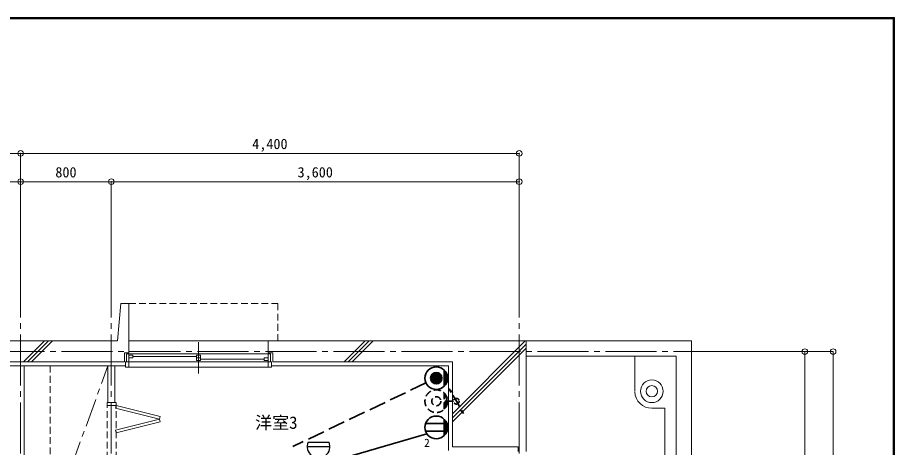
# Model space of a CAD drawing. Units: millimetres at full size, sheet at 1:50. Extents: x -9674 to 9699, y -6794 to 6791.
# Drawn here: x 1960 to 9699, y 2997 to 6791 of the extents above; entities that cross this region are included whole.
import ezdxf
from ezdxf.enums import TextEntityAlignment as Align

# ---------------------------------------------------------------- set-up
doc = ezdxf.new("R2010")
doc.units = ezdxf.units.MM
doc.header["$LTSCALE"] = 50
doc.header["$PDMODE"] = 32
doc.header["$PDSIZE"] = 50
for name, pattern in [('CHAIN1', [8, 5, -1, 1, -1]), ('CHAIN2', [12, 9, -1, 1, -1]), ('DASHED1', [1.8, 1.2, -0.6]), ('DASHED3', [4, 3, -1])]:
    doc.linetypes.add(name, pattern=pattern)
for name, color, linetype, lineweight in [('0-0_図面枠', 7, 'Continuous', 9), ('1-0_芯', 134, 'CHAIN2', 9), ('1-1_躯体', 134, 'Continuous', 9), ('1-2_間仕切', 134, 'Continuous', 9), ('1-3_建具', 134, 'Continuous', 9), ('1-6_ﾊﾞﾙｺﾆｰ・階段', 134, 'Continuous', 9), ('1-7_その他', 134, 'DASHED1', 9), ('1-8_ハッチ', 134, 'Continuous', 9), ('1-B_寸法', 134, 'Continuous', 9), ('1-C_梁', 134, 'DASHED1', 9), ('2-0_芯', 2, 'Continuous', 35), ('3-2', 3, 'DASHED1', 35), ('3-3', 1, 'Continuous', 25), ('3-E', 3, 'Continuous', 35)]:
    doc.layers.add(name, color=color, linetype=linetype, lineweight=lineweight)
doc.layers.add('1-A_文字', color=134, linetype='Continuous')
doc.styles.add('ＭＳ ゴシック', font='')
doc.styles.get('ＭＳ ゴシック').set_extended_font_data('MS Gothic')

msp = doc.modelspace()

# ---------------------------------------------------------------- linework, layer by layer
at = {"layer": '0-0_図面枠'}
for p, q in [((9697.16, 6789.66), (-9672.16, 6789.66)), ((9695.4, 6787.9), (-9670.4, 6787.9)), ((-9668.64, 6786.14), (9693.64, 6786.14)), ((9691.87, 6784.38), (-9666.87, 6784.38)), ((9690.11, 6782.61), (-9665.11, 6782.61)), ((9688.35, 6780.85), (-9663.35, 6780.85)), ((9688.35, -6783.35), (9688.35, 6780.85)), ((9690.11, -6785.11), (9690.11, 6782.61)), ((9691.87, -6786.88), (9691.87, 6784.38)), ((9693.64, 6786.14), (9693.64, -6788.64)), ((9695.4, -6790.4), (9695.4, 6787.9)), ((9697.16, -6792.16), (9697.16, 6789.66))]:
    msp.add_line(p, q, dxfattribs=at)
msp.add_lwpolyline([(9698.92, -6793.93), (9698.92, 6791.43), (-9673.92, 6791.43)], dxfattribs=at)
at = {"layer": '1-0_芯'}
for p, q in [((1987.5, 4592.91), (1987.5, -3587.09)), ((2787.5, 4592.91), (2787.5, 1042.91)), ((6387.5, 4592.91), (6387.5, -3587.09)), ((-8452.5, 3842.91), (8157.5, 3842.91))]:
    msp.add_line(p, q, dxfattribs=at)
at = {"layer": '1-1_躯体'}
for p, q in [((2872.5, 4267.91), (2842.5, 3937.91)), ((2872.5, 4267.91), (2942.5, 4267.91)), ((2942.5, 3832.91), (2942.5, 4267.91)), ((4172.5, 3937.91), (6447.5, 3937.91)), ((4172.5, 3832.91), (4172.5, 3937.91)), ((6447.5, 3937.91), (6447.5, 2962.89)), ((2902.5, 3832.91), (2902.5, 3752.91)), ((4212.5, 3832.91), (4172.5, 3832.91)), ((4212.5, 3832.91), (4212.5, 3752.91)), ((87.5, 3752.91), (2902.5, 3752.91)), ((4212.5, 3752.91), (5797.5, 3752.91)), ((5797.5, 3752.91), (5797.5, 3002.89)), ((6377.5, 3002.89), (5797.5, 3002.89)), ((6377.5, 3002.89), (6377.5, 2962.89))]:
    msp.add_line(p, q, dxfattribs=at)
for points in [[(122.5, 4267.91), (152.5, 3937.91), (2842.5, 3937.91)], [(2902.5, 3832.91), (2942.5, 3832.91), (2942.5, 3937.91)]]:
    msp.add_lwpolyline(points, dxfattribs=at)
at = {"layer": '1-2_間仕切'}
for p, q in [((2017.5, 3717.91), (2017.5, 1682.91)), ((2757.5, 3717.91), (2757.5, 3392.91)), ((2817.5, 3717.91), (2817.5, 3392.91))]:
    msp.add_line(p, q, dxfattribs=at)
at = {"layer": '1-3_建具', "linetype": 'DASHED1'}
for p, q in [((2942.5, 4267.91), (4257.5, 4267.91)), ((4257.5, 3937.91), (4257.5, 4267.91)), ((2750, 1817.91), (2750, 3367.91)), ((2830, 1817.91), (2830, 3367.91))]:
    msp.add_line(p, q, dxfattribs=at)
at = {"layer": '1-3_建具'}
for p, q in [((4172.5, 3937.91), (2942.5, 3937.91)), ((3557.5, 3926.39), (3557.5, 3649.43)), ((2922.5, 3822.91), (2922.5, 3752.91)), ((2922.5, 3822.91), (2957.5, 3822.91)), ((2942.5, 3752.91), (2942.5, 3822.91)), ((2977.5, 3811.91), (2942.5, 3811.91)), ((2957.5, 3822.91), (4157.5, 3822.91)), ((2977.5, 3811.91), (2977.5, 3787.91)), ((3540, 3799.91), (2977.5, 3799.91)), ((3540, 3763.91), (3540, 3811.91)), ((3540, 3811.91), (3575, 3811.91)), ((3575, 3763.91), (3575, 3811.91)), ((4192.5, 3822.91), (4157.5, 3822.91)), ((4172.5, 3752.91), (4172.5, 3822.91)), ((4192.5, 3822.91), (4192.5, 3752.91)), ((2912.5, 3752.91), (2942.5, 3752.91)), ((2912.5, 3705.91), (2912.5, 3752.91)), ((2977.5, 3787.91), (2942.5, 3787.91)), ((2957.5, 3752.91), (2942.5, 3752.91)), ((2942.5, 3705.91), (2942.5, 3752.91)), ((2957.5, 3752.91), (4157.5, 3752.91)), ((3540, 3787.91), (3575, 3787.91)), ((3540, 3763.91), (3575, 3763.91)), ((3575, 3775.91), (4137.5, 3775.91)), ((4137.5, 3763.91), (4137.5, 3787.91)), ((4137.5, 3787.91), (4172.5, 3787.91)), ((4137.5, 3763.91), (4137.5, 3787.91)), ((4137.5, 3787.91), (4172.5, 3787.91)), ((4137.5, 3763.91), (4172.5, 3763.91)), ((4137.5, 3763.91), (4172.5, 3763.91)), ((4157.5, 3752.91), (4172.5, 3752.91)), ((4202.5, 3752.91), (4172.5, 3752.91)), ((4172.5, 3705.91), (4172.5, 3752.91)), ((4202.5, 3705.91), (4202.5, 3752.91)), ((2912.5, 3705.91), (2912.5, 3706.95)), ((2912.5, 3705.91), (2942.5, 3705.91)), ((4172.5, 3705.91), (2942.5, 3705.91)), ((4202.5, 3705.91), (4172.5, 3705.91)), ((4202.5, 3705.91), (4202.5, 3706.95)), ((2750, 3392.91), (2750, 3367.91)), ((2830, 3392.91), (2750, 3392.91)), ((2830, 3367.91), (2750, 3367.91)), ((2823.94, 3343.66), (2830, 3367.91)), ((2830, 3392.91), (2830, 3367.91)), ((2823.94, 3149.63), (3211.99, 3246.65)), ((3218.06, 3222.39), (2830, 3125.38)), ((3211.99, 3246.65), (3218.06, 3222.39)), ((2823.94, 3149.63), (2830, 3125.38))]:
    msp.add_line(p, q, dxfattribs=at)
msp.add_lwpolyline([(2823.94, 3343.66), (3211.99, 3246.65), (3218.06, 3270.9), (2830, 3367.91)], dxfattribs=at)
at = {"layer": '1-6_ﾊﾞﾙｺﾆｰ・階段'}
for p, q in [((6447.5, 3937.91), (7907.5, 3937.91)), ((7907.5, -372.09), (7907.5, 3937.91)), ((6447.5, 3802.91), (7772.5, 3802.91)), ((7407.5, 3492.91), (7407.5, 3802.91)), ((7772.5, -414.02), (7772.5, 3802.91))]:
    msp.add_line(p, q, dxfattribs=at)
msp.add_lwpolyline([(7557.5, 3342.91), (7672.5, 3342.91), (7672.5, -445.08)], dxfattribs=at)
for radius in [100, 50]:
    msp.add_circle((7557.5, 3492.91), radius, dxfattribs=at)
msp.add_arc((7557.5, 3492.91), 150, 182.22671, 270, dxfattribs=at)
at = {"layer": '1-7_その他', "linetype": 'CHAIN1'}
msp.add_line((2017.5, 1682.91), (2757.5, 3717.91), dxfattribs=at)
at = {"layer": '1-8_ハッチ'}
for p, q in [((2013.12, 3752.91), (2198.12, 3937.91)), ((2048.47, 3752.91), (2233.47, 3937.91)), ((2083.83, 3752.91), (2268.83, 3937.91)), ((4841.54, 3752.91), (5026.54, 3937.91)), ((4876.9, 3752.91), (5061.9, 3937.91)), ((4912.25, 3752.91), (5097.25, 3937.91)), ((5797.5, 3294.66), (6440.76, 3937.91)), ((5797.5, 3259.3), (6447.5, 3909.3)), ((5797.5, 3223.95), (6447.5, 3873.95)), ((82.5, 3717.91), (2912.5, 3717.91)), ((4202.5, 3717.91), (5762.5, 3717.91)), ((5762.5, 3717.91), (5762.5, 2969.89))]:
    msp.add_line(p, q, dxfattribs=at)
at = {"layer": '1-B_寸法'}
for p, q in [((-2512.5, 5592.91), (1987.5, 5592.91)), ((1987.5, 5592.91), (1987.5, 4592.91)), ((1987.5, 5592.91), (6387.5, 5592.91)), ((6387.5, 5592.91), (6387.5, 4592.91)), ((1087.5, 5342.91), (1987.5, 5342.91)), ((1987.5, 5342.91), (2787.5, 5342.91)), ((2787.5, 5342.91), (2787.5, 4592.91)), ((2787.5, 5342.91), (6387.5, 5342.91)), ((8157.5, 3842.91), (9157.5, 3842.91)), ((8907.5, 3842.91), (8907.5, 1652.91)), ((9157.5, 3842.91), (9157.5, -2337.09))]:
    msp.add_line(p, q, dxfattribs=at)
for p in [(1987.5, 5592.91), (6387.5, 5592.91), (1987.5, 5342.91), (2787.5, 5342.91), (6387.5, 5342.91), (8907.5, 3842.91), (9157.5, 3842.91)]:
    msp.add_point(p, dxfattribs=at)
at = {"layer": '1-C_梁'}
msp.add_line((2247.5, 3717.91), (2247.5, 1682.91), dxfattribs=at)
at = {"layer": '2-0_芯'}
for p, q in [((5561.78, 3209.58), (5749.17, 3209.58)), ((5725.49, 3245.99), (5725.49, 3103.17)), ((5728.49, 3242.92), (5728.49, 3106.24)), ((5734.49, 3235.89), (5734.49, 3113.27)), ((5740.49, 3227.26), (5740.49, 3121.9)), ((5746.49, 3216.05), (5746.49, 3133.12)), ((5752.49, 3198.9), (5752.49, 3150.26)), ((4542.79, 2818.86), (5572.42, 3118.85)), ((5561.78, 3139.58), (5749.17, 3139.58))]:
    msp.add_line(p, q, dxfattribs=at)
msp.add_circle((5655.48, 3174.58), 100.02, dxfattribs=at)
at = {"layer": '3-2'}
for p, q in [((5769.92, 3513.7), (5800.82, 3482.8)), ((5832.42, 3405.44), (5769.92, 3513.7)), ((5725.48, 3334.03), (5725.48, 3476.86)), ((5731.48, 3340.45), (5731.48, 3470.44)), ((5737.48, 3348.21), (5737.48, 3462.68)), ((5743.48, 3357.95), (5743.48, 3452.94)), ((5749.48, 3371.33), (5749.48, 3439.56)), ((5755.48, 3405.44), (5807.42, 3405.44))]:
    msp.add_line(p, q, dxfattribs=at)
msp.add_lwpolyline([(5832.42, 3405.44), (5894.92, 3297.19), (5864.02, 3328.09)], dxfattribs=at)
for centre, radius in [((5655.48, 3405.44), 100), ((5655.48, 3405.44), 40), ((5832.42, 3405.44), 25)]:
    msp.add_circle(centre, radius, dxfattribs=at)
at = {"layer": '3-3'}
for p, q in [((4525.42, 3044.29), (4708.79, 3044.29)), ((4517.09, 3004.28), (4717.13, 3004.28))]:
    msp.add_line(p, q, dxfattribs=at)
msp.add_arc((4617.11, 3004.29), 100.03, 156.4305, 23.56947, dxfattribs=at)
at = {"layer": '3-E'}
for p, q in [((5615.48, 3638.55), (5695.48, 3638.55)), ((5619.77, 3643.55), (5691.18, 3643.55)), ((5625.48, 3648.55), (5685.48, 3648.55)), ((5633.68, 3653.55), (5677.27, 3653.55)), ((5725.48, 3537.14), (5725.48, 3679.97)), ((5731.48, 3543.56), (5731.48, 3673.55)), ((5737.48, 3551.32), (5737.48, 3665.79)), ((5743.48, 3561.06), (5743.48, 3656.05)), ((5749.48, 3574.44), (5749.48, 3642.67)), ((5605.48, 3608.55), (5705.48, 3608.55)), ((5605.73, 3613.55), (5705.22, 3613.55)), ((5605.73, 3603.55), (5705.22, 3603.55)), ((5606.49, 3618.55), (5704.46, 3618.55)), ((5606.49, 3598.55), (5704.46, 3598.55)), ((5607.78, 3623.55), (5703.17, 3623.55)), ((5607.78, 3593.55), (5703.17, 3593.55)), ((5609.65, 3628.55), (5701.3, 3628.55)), ((5609.65, 3588.55), (5701.3, 3588.55)), ((5612.17, 3633.55), (5698.78, 3633.55)), ((5612.17, 3583.55), (5698.78, 3583.55)), ((5615.48, 3578.55), (5695.48, 3578.55)), ((5619.77, 3573.55), (5691.18, 3573.55)), ((5625.48, 3568.55), (5685.48, 3568.55)), ((5633.68, 3563.55), (5677.27, 3563.55))]:
    msp.add_line(p, q, dxfattribs=at)
at = {"layer": '3-E', "linetype": 'DASHED3'}
msp.add_line((5564.61, 3566.8), (4389.73, 3006.56), dxfattribs=at)
at = {"layer": '3-E'}
for radius in [100, 50]:
    msp.add_circle((5655.48, 3608.55), radius, dxfattribs=at)

# ---------------------------------------------------------------- texts
at = {"layer": '1-A_文字', "style": 'ＭＳ ゴシック'}
msp.add_text('洋室3', height=110, dxfattribs=at).set_placement((4056.61, 3128.66), align=Align.BOTTOM_LEFT)
at = {"layer": '1-B_寸法', "style": 'ＭＳ ゴシック'}
for s, p in [('4,400', (4031.25, 5602.91)), ('800', (2293.75, 5352.91)), ('3,600', (4431.25, 5352.91))]:
    msp.add_text(s, height=91.64, dxfattribs=at).set_placement(p, align=Align.BOTTOM_LEFT)
at = {"layer": '2-0_芯', "color": 7, "style": 'ＭＳ ゴシック'}
msp.add_text('2', height=73.31, dxfattribs=at).set_placement((5548.14, 2979.48), align=Align.BOTTOM_LEFT)

doc.saveas('drawing.dxf')
